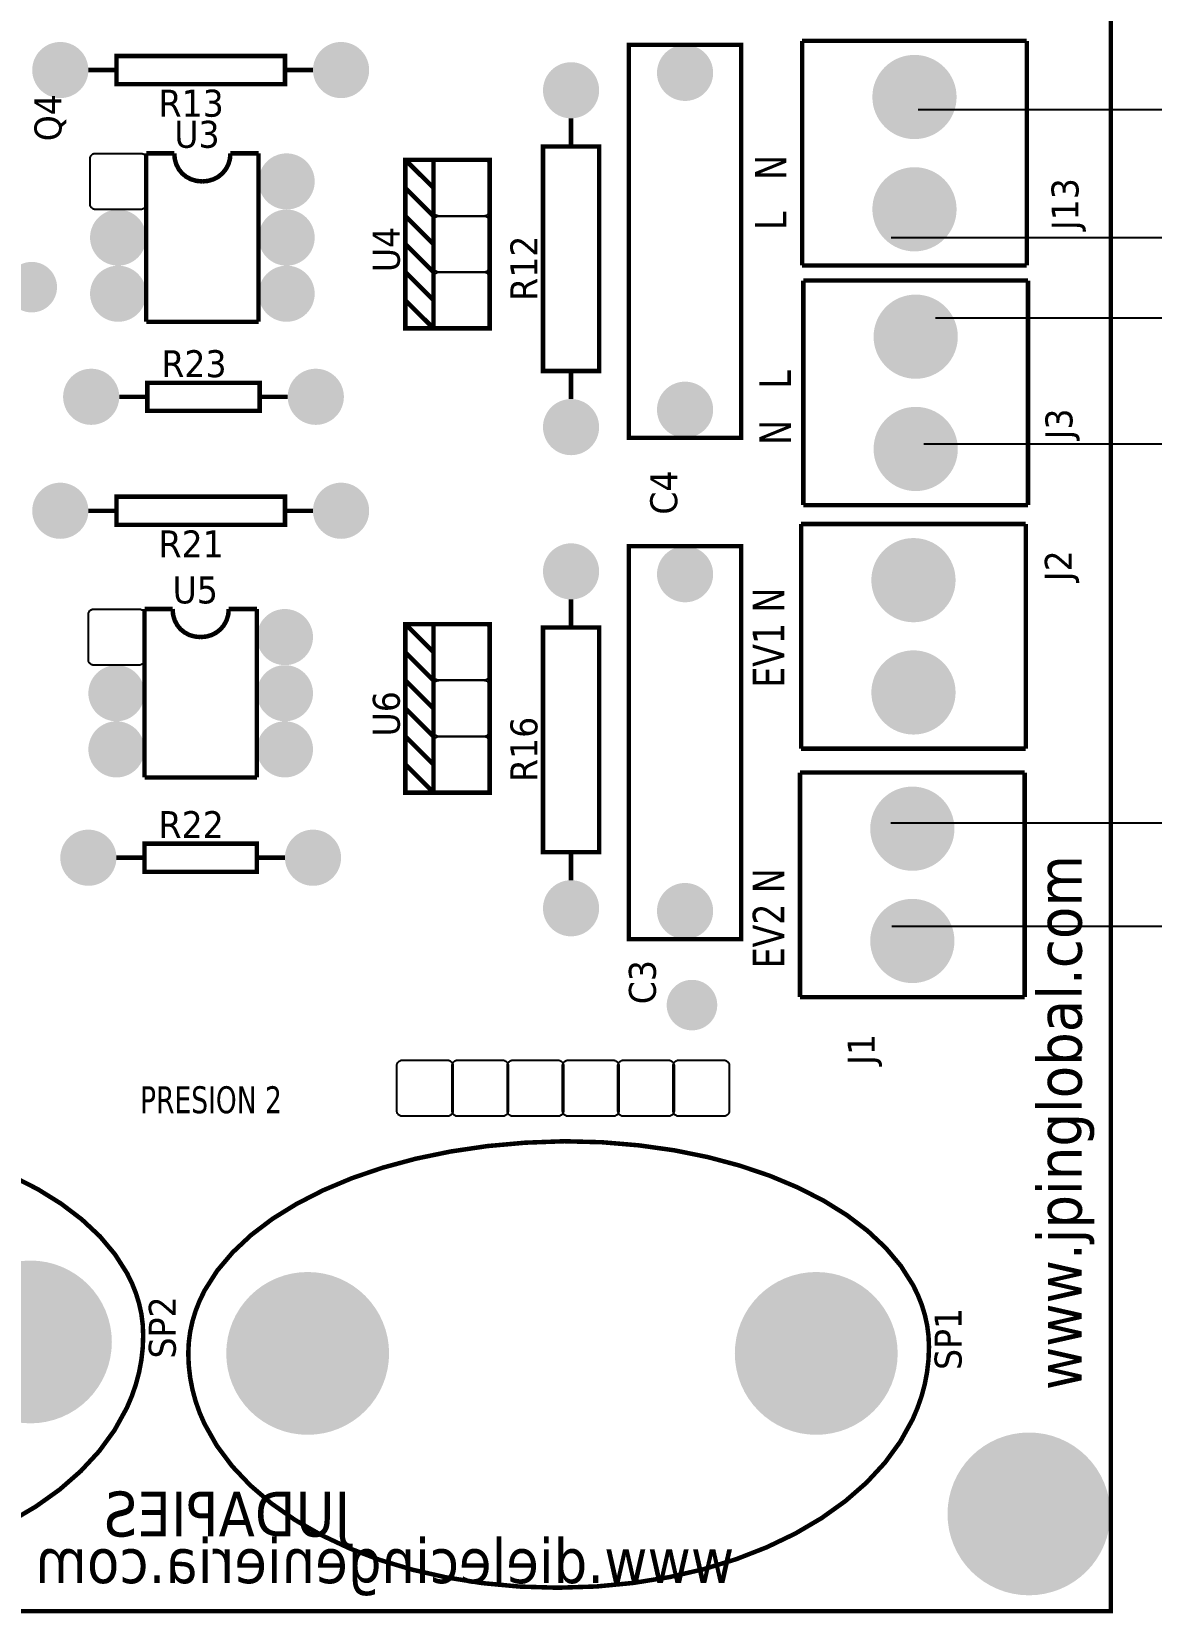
# Model space of a CAD drawing. Header units: millimetres. Extents: x 123.5 to 144.3, y 105.4 to 121.6.
# Drawn here: x 130.175 to 133.166, y 109.284 to 113.51 of the extents above; entities that cross this region are included whole.
import ezdxf

# ---------------------------------------------------------------- set-up
doc = ezdxf.new("R2010")
doc.units = ezdxf.units.MM
doc.layers.add('DESC', color=250, linetype='Continuous')
doc.layers.add('WIRES', color=7, linetype='Continuous')
doc.styles.get("Standard").update_dxf_attribs({"font": 'tahoma.ttf'})

# ---------------------------------------------------------------- blocks, each defined once
blk = doc.blocks.new('EPAD')
at = {"const_width": 0.5}
blk.add_lwpolyline([(-0.25, 0, 1), (0.25, 0, 1)], format="xyb", close=True, dxfattribs=at)
blk = doc.blocks.new('AutoclaveCard')
at = {"const_width": 0.008}
for points in [[(116.5196, 110.3061), (121.5471, 110.3061), (121.5471, 114.7628), (116.5196, 114.7628), (116.5196, 110.3061)], [(116.5196, 110.3061), (121.5471, 110.3061), (121.5471, 114.7628), (116.5196, 114.7628), (116.5196, 110.3061)], [(116.5196, 110.3061), (121.5471, 110.3061), (121.5471, 114.7628), (116.5196, 114.7628), (116.5196, 110.3061)], [(120.6891, 112.396), (120.8891, 112.396), (120.8891, 113.096), (120.6891, 113.096), (120.6891, 112.396)], [(120.6891, 112.396), (120.8891, 112.396), (120.8891, 113.096), (120.6891, 113.096), (120.6891, 112.396)], [(120.6891, 112.396), (120.8891, 112.396), (120.8891, 113.096), (120.6891, 113.096), (120.6891, 112.396)], [(120.9976, 113.103), (121.3976, 113.103)], [(120.9976, 112.703), (120.9976, 113.103)], [(120.9976, 113.103), (121.3976, 113.103)], [(120.9976, 112.703), (120.9976, 113.103)], [(120.9976, 113.103), (121.3976, 113.103)], [(120.9976, 112.703), (120.9976, 113.103)], [(121.3976, 112.703), (121.3976, 113.103)], [(121.3976, 112.703), (121.3976, 113.103)], [(121.3976, 112.703), (121.3976, 113.103)], [(119.7766, 113.026), (120.0766, 113.026), (120.0766, 113.076), (119.7766, 113.076), (119.7766, 113.026)], [(119.7766, 113.026), (120.0766, 113.026), (120.0766, 113.076), (119.7766, 113.076), (119.7766, 113.026)], [(119.7766, 113.026), (120.0766, 113.026), (120.0766, 113.076), (119.7766, 113.076), (119.7766, 113.026)], [(119.7766, 113.051), (119.7266, 113.051)], [(119.7766, 113.051), (119.7266, 113.051)], [(119.7766, 113.051), (119.7266, 113.051)], [(120.1266, 113.051), (120.0766, 113.051)], [(120.1266, 113.051), (120.0766, 113.051)], [(120.1266, 113.051), (120.0766, 113.051)], [(120.5861, 112.915), (120.5861, 112.965)], [(120.5861, 112.915), (120.5861, 112.965)], [(120.5861, 112.915), (120.5861, 112.965)], [(119.8296, 112.9026), (119.8796, 112.9026)], [(119.8296, 112.9026), (119.8296, 112.6026)], [(119.8296, 112.9026), (119.8796, 112.9026)], [(119.8296, 112.9026), (119.8296, 112.6026)], [(119.8296, 112.9026), (119.8796, 112.9026)], [(119.8296, 112.9026), (119.8296, 112.6026)], [(119.9296, 112.8526), (119.9191, 112.8536), (119.9095, 112.8564), (119.901, 112.8608), (119.8937, 112.8668), (119.8877, 112.8741), (119.8833, 112.8826), (119.8805, 112.8922), (119.8796, 112.9026)], [(119.9296, 112.8526), (119.9191, 112.8536), (119.9095, 112.8564), (119.901, 112.8608), (119.8937, 112.8668), (119.8877, 112.8741), (119.8833, 112.8826), (119.8805, 112.8922), (119.8796, 112.9026)], [(119.9296, 112.8526), (119.9191, 112.8536), (119.9095, 112.8564), (119.901, 112.8608), (119.8937, 112.8668), (119.8877, 112.8741), (119.8833, 112.8826), (119.8805, 112.8922), (119.8796, 112.9026)], [(119.9296, 112.8526), (119.9398, 112.8536), (119.9492, 112.8564), (119.9577, 112.8608), (119.9651, 112.8668), (119.9711, 112.8741), (119.9757, 112.8826), (119.9786, 112.8922), (119.9796, 112.9026)], [(119.9296, 112.8526), (119.9398, 112.8536), (119.9492, 112.8564), (119.9577, 112.8608), (119.9651, 112.8668), (119.9711, 112.8741), (119.9757, 112.8826), (119.9786, 112.8922), (119.9796, 112.9026)], [(119.9296, 112.8526), (119.9398, 112.8536), (119.9492, 112.8564), (119.9577, 112.8608), (119.9651, 112.8668), (119.9711, 112.8741), (119.9757, 112.8826), (119.9786, 112.8922), (119.9796, 112.9026)], [(119.9796, 112.9026), (120.0296, 112.9026)], [(119.9796, 112.9026), (120.0296, 112.9026)], [(119.9796, 112.9026), (120.0296, 112.9026)], [(120.0296, 112.9026), (120.0296, 112.6026)], [(120.0296, 112.9026), (120.0296, 112.6026)], [(120.0296, 112.9026), (120.0296, 112.6026)], [(120.3411, 112.591), (120.4411, 112.591), (120.4411, 112.891), (120.3411, 112.891), (120.3411, 112.591), (120.2911, 112.591), (120.2911, 112.891), (120.3411, 112.891)], [(120.3411, 112.841), (120.2911, 112.891)], [(120.3411, 112.591), (120.4411, 112.591), (120.4411, 112.891), (120.3411, 112.891), (120.3411, 112.591), (120.2911, 112.591), (120.2911, 112.891), (120.3411, 112.891)], [(120.3411, 112.841), (120.2911, 112.891)], [(120.3411, 112.591), (120.4411, 112.591), (120.4411, 112.891), (120.3411, 112.891), (120.3411, 112.591), (120.2911, 112.591), (120.2911, 112.891), (120.3411, 112.891)], [(120.3411, 112.841), (120.2911, 112.891)], [(120.5361, 112.515), (120.6361, 112.515), (120.6361, 112.915), (120.5361, 112.915), (120.5361, 112.515)], [(120.5361, 112.515), (120.6361, 112.515), (120.6361, 112.915), (120.5361, 112.915), (120.5361, 112.515)], [(120.5361, 112.515), (120.6361, 112.515), (120.6361, 112.915), (120.5361, 112.915), (120.5361, 112.515)], [(120.3411, 112.791), (120.2911, 112.841)], [(120.3411, 112.791), (120.2911, 112.841)], [(120.3411, 112.791), (120.2911, 112.841)], [(120.3411, 112.741), (120.2911, 112.791)], [(120.3411, 112.741), (120.2911, 112.791)], [(120.3411, 112.741), (120.2911, 112.791)], [(120.3411, 112.691), (120.2911, 112.741)], [(120.3411, 112.691), (120.2911, 112.741)], [(120.3411, 112.691), (120.2911, 112.741)], [(120.9976, 112.703), (121.3976, 112.703)], [(120.9976, 112.703), (121.3976, 112.703)], [(120.9976, 112.703), (121.3976, 112.703)], [(120.3411, 112.641), (120.2911, 112.691)], [(120.3411, 112.641), (120.2911, 112.691)], [(120.3411, 112.641), (120.2911, 112.691)], [(121.3998, 112.6761), (120.9998, 112.6761)], [(120.9998, 112.6761), (120.9998, 112.2761)], [(121.3998, 112.6761), (120.9998, 112.6761)], [(120.9998, 112.6761), (120.9998, 112.2761)], [(121.3998, 112.6761), (120.9998, 112.6761)], [(120.9998, 112.6761), (120.9998, 112.2761)], [(121.3998, 112.6761), (121.3998, 112.2761)], [(121.3998, 112.6761), (121.3998, 112.2761)], [(121.3998, 112.6761), (121.3998, 112.2761)], [(120.3411, 112.591), (120.2911, 112.641)], [(120.3411, 112.591), (120.2911, 112.641)], [(120.3411, 112.591), (120.2911, 112.641)], [(119.8296, 112.6026), (120.0296, 112.6026)], [(119.8296, 112.6026), (120.0296, 112.6026)], [(119.8296, 112.6026), (120.0296, 112.6026)], [(120.5861, 112.465), (120.5861, 112.515)], [(120.5861, 112.465), (120.5861, 112.515)], [(120.5861, 112.465), (120.5861, 112.515)], [(119.7816, 112.469), (119.8316, 112.469)], [(119.7816, 112.469), (119.8316, 112.469)], [(119.7816, 112.469), (119.8316, 112.469)], [(119.8316, 112.444), (120.0316, 112.444), (120.0316, 112.494), (119.8316, 112.494), (119.8316, 112.444)], [(119.8316, 112.444), (120.0316, 112.444), (120.0316, 112.494), (119.8316, 112.494), (119.8316, 112.444)], [(119.8316, 112.444), (120.0316, 112.444), (120.0316, 112.494), (119.8316, 112.494), (119.8316, 112.444)], [(120.0316, 112.469), (120.0816, 112.469)], [(120.0316, 112.469), (120.0816, 112.469)], [(120.0316, 112.469), (120.0816, 112.469)], [(119.7766, 112.241), (120.0766, 112.241), (120.0766, 112.291), (119.7766, 112.291), (119.7766, 112.241)], [(119.7766, 112.241), (120.0766, 112.241), (120.0766, 112.291), (119.7766, 112.291), (119.7766, 112.241)], [(119.7766, 112.241), (120.0766, 112.241), (120.0766, 112.291), (119.7766, 112.291), (119.7766, 112.241)], [(121.3998, 112.2761), (120.9998, 112.2761)], [(121.3998, 112.2761), (120.9998, 112.2761)], [(121.3998, 112.2761), (120.9998, 112.2761)], [(119.7766, 112.266), (119.7266, 112.266)], [(119.7766, 112.266), (119.7266, 112.266)], [(119.7766, 112.266), (119.7266, 112.266)], [(120.1266, 112.266), (120.0766, 112.266)], [(120.1266, 112.266), (120.0766, 112.266)], [(120.1266, 112.266), (120.0766, 112.266)], [(120.9958, 112.2424), (121.3958, 112.2424)], [(120.9958, 111.8424), (120.9958, 112.2424)], [(120.9958, 112.2424), (121.3958, 112.2424)], [(120.9958, 111.8424), (120.9958, 112.2424)], [(120.9958, 112.2424), (121.3958, 112.2424)], [(120.9958, 111.8424), (120.9958, 112.2424)], [(121.3958, 111.8424), (121.3958, 112.2424)], [(121.3958, 111.8424), (121.3958, 112.2424)], [(121.3958, 111.8424), (121.3958, 112.2424)], [(120.6891, 111.503), (120.8891, 111.503), (120.8891, 112.203), (120.6891, 112.203), (120.6891, 111.503)], [(120.6891, 111.503), (120.8891, 111.503), (120.8891, 112.203), (120.6891, 112.203), (120.6891, 111.503)], [(120.6891, 111.503), (120.8891, 111.503), (120.8891, 112.203), (120.6891, 112.203), (120.6891, 111.503)], [(120.5861, 112.058), (120.5861, 112.108)], [(120.5861, 112.058), (120.5861, 112.108)], [(120.5861, 112.058), (120.5861, 112.108)], [(119.8266, 112.091), (119.8766, 112.091)], [(119.8266, 112.091), (119.8266, 111.791)], [(119.8266, 112.091), (119.8766, 112.091)], [(119.8266, 112.091), (119.8266, 111.791)], [(119.8266, 112.091), (119.8766, 112.091)], [(119.8266, 112.091), (119.8266, 111.791)], [(119.9266, 112.041), (119.9161, 112.042), (119.9065, 112.0447), (119.898, 112.0492), (119.8907, 112.0551), (119.8847, 112.0624), (119.8803, 112.071), (119.8775, 112.0805), (119.8766, 112.091)], [(119.9266, 112.041), (119.9161, 112.042), (119.9065, 112.0447), (119.898, 112.0492), (119.8907, 112.0551), (119.8847, 112.0624), (119.8803, 112.071), (119.8775, 112.0805), (119.8766, 112.091)], [(119.9266, 112.041), (119.9161, 112.042), (119.9065, 112.0447), (119.898, 112.0492), (119.8907, 112.0551), (119.8847, 112.0624), (119.8803, 112.071), (119.8775, 112.0805), (119.8766, 112.091)], [(119.9266, 112.041), (119.9368, 112.042), (119.9462, 112.0447), (119.9547, 112.0492), (119.9621, 112.0551), (119.9681, 112.0624), (119.9727, 112.071), (119.9756, 112.0805), (119.9766, 112.091)], [(119.9266, 112.041), (119.9368, 112.042), (119.9462, 112.0447), (119.9547, 112.0492), (119.9621, 112.0551), (119.9681, 112.0624), (119.9727, 112.071), (119.9756, 112.0805), (119.9766, 112.091)], [(119.9266, 112.041), (119.9368, 112.042), (119.9462, 112.0447), (119.9547, 112.0492), (119.9621, 112.0551), (119.9681, 112.0624), (119.9727, 112.071), (119.9756, 112.0805), (119.9766, 112.091)], [(119.9766, 112.091), (120.0266, 112.091)], [(119.9766, 112.091), (120.0266, 112.091)], [(119.9766, 112.091), (120.0266, 112.091)], [(120.0266, 112.091), (120.0266, 111.791)], [(120.0266, 112.091), (120.0266, 111.791)], [(120.0266, 112.091), (120.0266, 111.791)], [(120.3411, 111.764), (120.4411, 111.764), (120.4411, 112.064), (120.3411, 112.064), (120.3411, 111.764), (120.2911, 111.764), (120.2911, 112.064), (120.3411, 112.064)], [(120.3411, 112.014), (120.2911, 112.064)], [(120.3411, 111.764), (120.4411, 111.764), (120.4411, 112.064), (120.3411, 112.064), (120.3411, 111.764), (120.2911, 111.764), (120.2911, 112.064), (120.3411, 112.064)], [(120.3411, 112.014), (120.2911, 112.064)], [(120.3411, 111.764), (120.4411, 111.764), (120.4411, 112.064), (120.3411, 112.064), (120.3411, 111.764), (120.2911, 111.764), (120.2911, 112.064), (120.3411, 112.064)], [(120.3411, 112.014), (120.2911, 112.064)], [(120.5361, 111.658), (120.6361, 111.658), (120.6361, 112.058), (120.5361, 112.058), (120.5361, 111.658)], [(120.5361, 111.658), (120.6361, 111.658), (120.6361, 112.058), (120.5361, 112.058), (120.5361, 111.658)], [(120.5361, 111.658), (120.6361, 111.658), (120.6361, 112.058), (120.5361, 112.058), (120.5361, 111.658)], [(120.3411, 111.964), (120.2911, 112.014)], [(120.3411, 111.964), (120.2911, 112.014)], [(120.3411, 111.964), (120.2911, 112.014)], [(120.3411, 111.914), (120.2911, 111.964)], [(120.3411, 111.914), (120.2911, 111.964)], [(120.3411, 111.914), (120.2911, 111.964)], [(120.3411, 111.864), (120.2911, 111.914)], [(120.3411, 111.864), (120.2911, 111.914)], [(120.3411, 111.864), (120.2911, 111.914)], [(120.3411, 111.814), (120.2911, 111.864)], [(120.3411, 111.814), (120.2911, 111.864)], [(120.3411, 111.814), (120.2911, 111.864)], [(120.9958, 111.8424), (121.3958, 111.8424)], [(120.9958, 111.8424), (121.3958, 111.8424)], [(120.9958, 111.8424), (121.3958, 111.8424)], [(119.8266, 111.791), (120.0266, 111.791)], [(119.8266, 111.791), (120.0266, 111.791)], [(119.8266, 111.791), (120.0266, 111.791)], [(120.3411, 111.764), (120.2911, 111.814)], [(120.3411, 111.764), (120.2911, 111.814)], [(120.3411, 111.764), (120.2911, 111.814)], [(120.9938, 111.7997), (121.3938, 111.7997)], [(120.9938, 111.3997), (120.9938, 111.7997)], [(120.9938, 111.7997), (121.3938, 111.7997)], [(120.9938, 111.3997), (120.9938, 111.7997)], [(120.9938, 111.7997), (121.3938, 111.7997)], [(120.9938, 111.3997), (120.9938, 111.7997)], [(121.3938, 111.3997), (121.3938, 111.7997)], [(121.3938, 111.3997), (121.3938, 111.7997)], [(121.3938, 111.3997), (121.3938, 111.7997)], [(119.8266, 111.623), (120.0266, 111.623), (120.0266, 111.673), (119.8266, 111.673), (119.8266, 111.623)], [(119.8266, 111.623), (120.0266, 111.623), (120.0266, 111.673), (119.8266, 111.673), (119.8266, 111.623)], [(119.8266, 111.623), (120.0266, 111.623), (120.0266, 111.673), (119.8266, 111.673), (119.8266, 111.623)], [(120.5861, 111.608), (120.5861, 111.658)], [(120.5861, 111.608), (120.5861, 111.658)], [(120.5861, 111.608), (120.5861, 111.658)], [(119.7766, 111.648), (119.8266, 111.648)], [(119.7766, 111.648), (119.8266, 111.648)], [(119.7766, 111.648), (119.8266, 111.648)], [(120.0266, 111.648), (120.0766, 111.648)], [(120.0266, 111.648), (120.0766, 111.648)], [(120.0266, 111.648), (120.0766, 111.648)], [(120.9938, 111.3997), (121.3938, 111.3997)], [(120.9938, 111.3997), (121.3938, 111.3997)], [(120.9938, 111.3997), (121.3938, 111.3997)], [(119.5863, 110.4648), (119.633, 110.4923), (119.6754, 110.5225), (119.7131, 110.5555), (119.7458, 110.5908), (119.7732, 110.6284), (119.7951, 110.6681), (119.8038, 110.6886), (119.8111, 110.7096), (119.8168, 110.731), (119.8209, 110.7527), (119.8234, 110.7749), (119.8242, 110.7973), (119.8234, 110.8165), (119.821, 110.8354), (119.8169, 110.854), (119.8113, 110.8722), (119.8042, 110.8901), (119.7956, 110.9076), (119.7741, 110.9414), (119.7472, 110.9735), (119.715, 111.0037), (119.678, 111.0318), (119.6365, 111.0576), (119.5906, 111.0811)], [(119.5863, 110.4648), (119.633, 110.4923), (119.6754, 110.5225), (119.7131, 110.5555), (119.7458, 110.5908), (119.7732, 110.6284), (119.7951, 110.6681), (119.8038, 110.6886), (119.8111, 110.7096), (119.8168, 110.731), (119.8209, 110.7527), (119.8234, 110.7749), (119.8242, 110.7973), (119.8234, 110.8165), (119.821, 110.8354), (119.8169, 110.854), (119.8113, 110.8722), (119.8042, 110.8901), (119.7956, 110.9076), (119.7741, 110.9414), (119.7472, 110.9735), (119.715, 111.0037), (119.678, 111.0318), (119.6365, 111.0576), (119.5906, 111.0811)], [(119.5863, 110.4648), (119.633, 110.4923), (119.6754, 110.5225), (119.7131, 110.5555), (119.7458, 110.5908), (119.7732, 110.6284), (119.7951, 110.6681), (119.8038, 110.6886), (119.8111, 110.7096), (119.8168, 110.731), (119.8209, 110.7527), (119.8234, 110.7749), (119.8242, 110.7973), (119.8234, 110.8165), (119.821, 110.8354), (119.8169, 110.854), (119.8113, 110.8722), (119.8042, 110.8901), (119.7956, 110.9076), (119.7741, 110.9414), (119.7472, 110.9735), (119.715, 111.0037), (119.678, 111.0318), (119.6365, 111.0576), (119.5906, 111.0811)], [(120.5738, 111.143), (120.504, 111.1404), (120.4365, 111.1343), (120.3716, 111.1247), (120.3097, 111.1119), (120.251, 111.096), (120.1959, 111.0772), (120.1446, 111.0556), (120.0974, 111.0314), (120.0546, 111.0049), (120.0166, 110.9761), (119.9836, 110.9451), (119.9559, 110.9123), (119.9339, 110.8777), (119.9251, 110.8598), (119.9178, 110.8415), (119.9121, 110.8229), (119.9079, 110.8039), (119.9054, 110.7846), (119.9045, 110.7651), (119.9054, 110.7432), (119.9079, 110.7217), (119.912, 110.7005), (119.9176, 110.6797), (119.9248, 110.6593), (119.9335, 110.6394), (119.9553, 110.6008), (119.9826, 110.5642), (120.0151, 110.5299), (120.0525, 110.4978), (120.0946, 110.4684), (120.141, 110.4417), (120.1915, 110.4179), (120.2457, 110.3972), (120.3033, 110.3799), (120.364, 110.3661), (120.4276, 110.356), (120.4937, 110.3498), (120.562, 110.3477), (120.6308, 110.3499), (120.6973, 110.3563), (120.7612, 110.3666), (120.8223, 110.3808), (120.8803, 110.3986), (120.9348, 110.4199), (120.9856, 110.4443), (121.0323, 110.4718), (121.0746, 110.5021), (121.1123, 110.535), (121.145, 110.5704), (121.1724, 110.608), (121.1943, 110.6476), (121.203, 110.6682), (121.2103, 110.6891), (121.216, 110.7105), (121.2201, 110.7323), (121.2226, 110.7544), (121.2234, 110.7769), (121.2226, 110.796), (121.2202, 110.8149), (121.2161, 110.8335), (121.2105, 110.8517), (121.2034, 110.8696), (121.1948, 110.8871), (121.1733, 110.921), (121.1464, 110.953), (121.1143, 110.9832), (121.0773, 111.0113), (121.0357, 111.0372), (120.9898, 111.0606), (120.94, 111.0815), (120.8864, 111.0996), (120.8295, 111.1148), (120.7695, 111.1269), (120.7067, 111.1357), (120.6414, 111.1412), (120.5738, 111.143)], [(120.5738, 111.143), (120.504, 111.1404), (120.4365, 111.1343), (120.3716, 111.1247), (120.3097, 111.1119), (120.251, 111.096), (120.1959, 111.0772), (120.1446, 111.0556), (120.0974, 111.0314), (120.0546, 111.0049), (120.0166, 110.9761), (119.9836, 110.9451), (119.9559, 110.9123), (119.9339, 110.8777), (119.9251, 110.8598), (119.9178, 110.8415), (119.9121, 110.8229), (119.9079, 110.8039), (119.9054, 110.7846), (119.9045, 110.7651), (119.9054, 110.7432), (119.9079, 110.7217), (119.912, 110.7005), (119.9176, 110.6797), (119.9248, 110.6593), (119.9335, 110.6394), (119.9553, 110.6008), (119.9826, 110.5642), (120.0151, 110.5299), (120.0525, 110.4978), (120.0946, 110.4684), (120.141, 110.4417), (120.1915, 110.4179), (120.2457, 110.3972), (120.3033, 110.3799), (120.364, 110.3661), (120.4276, 110.356), (120.4937, 110.3498), (120.562, 110.3477), (120.6308, 110.3499), (120.6973, 110.3563), (120.7612, 110.3666), (120.8223, 110.3808), (120.8803, 110.3986), (120.9348, 110.4199), (120.9856, 110.4443), (121.0323, 110.4718), (121.0746, 110.5021), (121.1123, 110.535), (121.145, 110.5704), (121.1724, 110.608), (121.1943, 110.6476), (121.203, 110.6682), (121.2103, 110.6891), (121.216, 110.7105), (121.2201, 110.7323), (121.2226, 110.7544), (121.2234, 110.7769), (121.2226, 110.796), (121.2202, 110.8149), (121.2161, 110.8335), (121.2105, 110.8517), (121.2034, 110.8696), (121.1948, 110.8871), (121.1733, 110.921), (121.1464, 110.953), (121.1143, 110.9832), (121.0773, 111.0113), (121.0357, 111.0372), (120.9898, 111.0606), (120.94, 111.0815), (120.8864, 111.0996), (120.8295, 111.1148), (120.7695, 111.1269), (120.7067, 111.1357), (120.6414, 111.1412), (120.5738, 111.143)], [(120.5738, 111.143), (120.504, 111.1404), (120.4365, 111.1343), (120.3716, 111.1247), (120.3097, 111.1119), (120.251, 111.096), (120.1959, 111.0772), (120.1446, 111.0556), (120.0974, 111.0314), (120.0546, 111.0049), (120.0166, 110.9761), (119.9836, 110.9451), (119.9559, 110.9123), (119.9339, 110.8777), (119.9251, 110.8598), (119.9178, 110.8415), (119.9121, 110.8229), (119.9079, 110.8039), (119.9054, 110.7846), (119.9045, 110.7651), (119.9054, 110.7432), (119.9079, 110.7217), (119.912, 110.7005), (119.9176, 110.6797), (119.9248, 110.6593), (119.9335, 110.6394), (119.9553, 110.6008), (119.9826, 110.5642), (120.0151, 110.5299), (120.0525, 110.4978), (120.0946, 110.4684), (120.141, 110.4417), (120.1915, 110.4179), (120.2457, 110.3972), (120.3033, 110.3799), (120.364, 110.3661), (120.4276, 110.356), (120.4937, 110.3498), (120.562, 110.3477), (120.6308, 110.3499), (120.6973, 110.3563), (120.7612, 110.3666), (120.8223, 110.3808), (120.8803, 110.3986), (120.9348, 110.4199), (120.9856, 110.4443), (121.0323, 110.4718), (121.0746, 110.5021), (121.1123, 110.535), (121.145, 110.5704), (121.1724, 110.608), (121.1943, 110.6476), (121.203, 110.6682), (121.2103, 110.6891), (121.216, 110.7105), (121.2201, 110.7323), (121.2226, 110.7544), (121.2234, 110.7769), (121.2226, 110.796), (121.2202, 110.8149), (121.2161, 110.8335), (121.2105, 110.8517), (121.2034, 110.8696), (121.1948, 110.8871), (121.1733, 110.921), (121.1464, 110.953), (121.1143, 110.9832), (121.0773, 111.0113), (121.0357, 111.0372), (120.9898, 111.0606), (120.94, 111.0815), (120.8864, 111.0996), (120.8295, 111.1148), (120.7695, 111.1269), (120.7067, 111.1357), (120.6414, 111.1412), (120.5738, 111.143)]]:
    blk.add_lwpolyline(points, dxfattribs=at)
for points in [[(119.8296, 112.8926), (119.8296, 112.8126), (119.8295, 112.8116), (119.8294, 112.8106), (119.8291, 112.8096), (119.8288, 112.8087), (119.8284, 112.8078), (119.8279, 112.807), (119.8273, 112.8062), (119.8267, 112.8055), (119.826, 112.8049), (119.8252, 112.8043), (119.8244, 112.8038), (119.8235, 112.8034), (119.8226, 112.8031), (119.8216, 112.8028), (119.8206, 112.8027), (119.8196, 112.8026), (119.7396, 112.8026), (119.7385, 112.8027), (119.7375, 112.8028), (119.7366, 112.8031), (119.7356, 112.8034), (119.7348, 112.8038), (119.7339, 112.8043), (119.7332, 112.8049), (119.7325, 112.8055), (119.7318, 112.8062), (119.7313, 112.807), (119.7308, 112.8078), (119.7303, 112.8087), (119.73, 112.8096), (119.7298, 112.8106), (119.7296, 112.8116), (119.7296, 112.8126), (119.7296, 112.8926), (119.7296, 112.8937), (119.7298, 112.8947), (119.73, 112.8957), (119.7303, 112.8966), (119.7308, 112.8975), (119.7313, 112.8983), (119.7318, 112.8991), (119.7325, 112.8998), (119.7332, 112.9004), (119.7339, 112.901), (119.7348, 112.9015), (119.7356, 112.9019), (119.7366, 112.9022), (119.7375, 112.9024), (119.7385, 112.9026), (119.7396, 112.9026), (119.8196, 112.9026), (119.8206, 112.9026), (119.8216, 112.9024), (119.8226, 112.9022), (119.8235, 112.9019), (119.8244, 112.9015), (119.8252, 112.901), (119.826, 112.9004), (119.8267, 112.8998), (119.8273, 112.8991), (119.8279, 112.8983), (119.8284, 112.8975), (119.8288, 112.8966), (119.8291, 112.8957), (119.8294, 112.8947), (119.8295, 112.8937), (119.8296, 112.8926)], [(120.3411, 112.801), (120.3411, 112.881), (120.3411, 112.882), (120.3413, 112.883), (120.3415, 112.884), (120.3418, 112.8849), (120.3423, 112.8858), (120.3428, 112.8866), (120.3433, 112.8874), (120.344, 112.8881), (120.3447, 112.8887), (120.3454, 112.8893), (120.3463, 112.8898), (120.3471, 112.8902), (120.3481, 112.8906), (120.349, 112.8908), (120.35, 112.8909), (120.3511, 112.891), (120.4311, 112.891), (120.4321, 112.8909), (120.4331, 112.8908), (120.4341, 112.8906), (120.435, 112.8902), (120.4359, 112.8898), (120.4367, 112.8893), (120.4375, 112.8887), (120.4382, 112.8881), (120.4388, 112.8874), (120.4394, 112.8866), (120.4399, 112.8858), (120.4403, 112.8849), (120.4406, 112.884), (120.4409, 112.883), (120.441, 112.882), (120.4411, 112.881), (120.4411, 112.801), (120.441, 112.8), (120.4409, 112.799), (120.4406, 112.798), (120.4403, 112.7971), (120.4399, 112.7962), (120.4394, 112.7954), (120.4388, 112.7946), (120.4382, 112.7939), (120.4375, 112.7932), (120.4367, 112.7927), (120.4359, 112.7922), (120.435, 112.7918), (120.4341, 112.7914), (120.4331, 112.7912), (120.4321, 112.791), (120.4311, 112.791), (120.3511, 112.791), (120.35, 112.791), (120.349, 112.7912), (120.3481, 112.7914), (120.3471, 112.7918), (120.3463, 112.7922), (120.3454, 112.7927), (120.3447, 112.7932), (120.344, 112.7939), (120.3433, 112.7946), (120.3428, 112.7954), (120.3423, 112.7962), (120.3418, 112.7971), (120.3415, 112.798), (120.3413, 112.799), (120.3411, 112.8), (120.3411, 112.801)], [(120.3411, 112.701), (120.3411, 112.781), (120.3411, 112.782), (120.3413, 112.783), (120.3415, 112.784), (120.3418, 112.7849), (120.3423, 112.7858), (120.3428, 112.7866), (120.3433, 112.7874), (120.344, 112.7881), (120.3447, 112.7887), (120.3454, 112.7893), (120.3463, 112.7898), (120.3471, 112.7902), (120.3481, 112.7906), (120.349, 112.7908), (120.35, 112.7909), (120.3511, 112.791), (120.4311, 112.791), (120.4321, 112.7909), (120.4331, 112.7908), (120.4341, 112.7906), (120.435, 112.7902), (120.4359, 112.7898), (120.4367, 112.7893), (120.4375, 112.7887), (120.4382, 112.7881), (120.4388, 112.7874), (120.4394, 112.7866), (120.4399, 112.7858), (120.4403, 112.7849), (120.4406, 112.784), (120.4409, 112.783), (120.441, 112.782), (120.4411, 112.781), (120.4411, 112.701), (120.441, 112.7), (120.4409, 112.699), (120.4406, 112.698), (120.4403, 112.6971), (120.4399, 112.6962), (120.4394, 112.6954), (120.4388, 112.6946), (120.4382, 112.6939), (120.4375, 112.6932), (120.4367, 112.6927), (120.4359, 112.6922), (120.435, 112.6918), (120.4341, 112.6914), (120.4331, 112.6912), (120.4321, 112.691), (120.4311, 112.691), (120.3511, 112.691), (120.35, 112.691), (120.349, 112.6912), (120.3481, 112.6914), (120.3471, 112.6918), (120.3463, 112.6922), (120.3454, 112.6927), (120.3447, 112.6932), (120.344, 112.6939), (120.3433, 112.6946), (120.3428, 112.6954), (120.3423, 112.6962), (120.3418, 112.6971), (120.3415, 112.698), (120.3413, 112.699), (120.3411, 112.7), (120.3411, 112.701)], [(120.3411, 112.601), (120.3411, 112.681), (120.3411, 112.682), (120.3413, 112.683), (120.3415, 112.684), (120.3418, 112.6849), (120.3423, 112.6858), (120.3428, 112.6866), (120.3433, 112.6874), (120.344, 112.6881), (120.3447, 112.6887), (120.3454, 112.6893), (120.3463, 112.6898), (120.3471, 112.6902), (120.3481, 112.6906), (120.349, 112.6908), (120.35, 112.6909), (120.3511, 112.691), (120.4311, 112.691), (120.4321, 112.6909), (120.4331, 112.6908), (120.4341, 112.6906), (120.435, 112.6902), (120.4359, 112.6898), (120.4367, 112.6893), (120.4375, 112.6887), (120.4382, 112.6881), (120.4388, 112.6874), (120.4394, 112.6866), (120.4399, 112.6858), (120.4403, 112.6849), (120.4406, 112.684), (120.4409, 112.683), (120.441, 112.682), (120.4411, 112.681), (120.4411, 112.601), (120.441, 112.6), (120.4409, 112.599), (120.4406, 112.598), (120.4403, 112.5971), (120.4399, 112.5962), (120.4394, 112.5954), (120.4388, 112.5946), (120.4382, 112.5939), (120.4375, 112.5932), (120.4367, 112.5927), (120.4359, 112.5922), (120.435, 112.5918), (120.4341, 112.5914), (120.4331, 112.5912), (120.4321, 112.591), (120.4311, 112.591), (120.3511, 112.591), (120.35, 112.591), (120.349, 112.5912), (120.3481, 112.5914), (120.3471, 112.5918), (120.3463, 112.5922), (120.3454, 112.5927), (120.3447, 112.5932), (120.344, 112.5939), (120.3433, 112.5946), (120.3428, 112.5954), (120.3423, 112.5962), (120.3418, 112.5971), (120.3415, 112.598), (120.3413, 112.599), (120.3411, 112.6), (120.3411, 112.601)], [(119.8266, 112.081), (119.8266, 112.001), (119.8265, 112), (119.8264, 111.999), (119.8261, 111.998), (119.8258, 111.9971), (119.8254, 111.9962), (119.8249, 111.9954), (119.8243, 111.9946), (119.8237, 111.9939), (119.823, 111.9932), (119.8222, 111.9927), (119.8214, 111.9922), (119.8205, 111.9918), (119.8196, 111.9914), (119.8186, 111.9912), (119.8176, 111.991), (119.8166, 111.991), (119.7366, 111.991), (119.7355, 111.991), (119.7345, 111.9912), (119.7336, 111.9914), (119.7326, 111.9918), (119.7318, 111.9922), (119.7309, 111.9927), (119.7302, 111.9932), (119.7295, 111.9939), (119.7288, 111.9946), (119.7283, 111.9954), (119.7278, 111.9962), (119.7273, 111.9971), (119.727, 111.998), (119.7268, 111.999), (119.7266, 112), (119.7266, 112.001), (119.7266, 112.081), (119.7266, 112.082), (119.7268, 112.083), (119.727, 112.084), (119.7273, 112.0849), (119.7278, 112.0858), (119.7283, 112.0866), (119.7288, 112.0874), (119.7295, 112.0881), (119.7302, 112.0887), (119.7309, 112.0893), (119.7318, 112.0898), (119.7326, 112.0902), (119.7336, 112.0906), (119.7345, 112.0908), (119.7355, 112.0909), (119.7366, 112.091), (119.8166, 112.091), (119.8176, 112.0909), (119.8186, 112.0908), (119.8196, 112.0906), (119.8205, 112.0902), (119.8214, 112.0898), (119.8222, 112.0893), (119.823, 112.0887), (119.8237, 112.0881), (119.8243, 112.0874), (119.8249, 112.0866), (119.8254, 112.0858), (119.8258, 112.0849), (119.8261, 112.084), (119.8264, 112.083), (119.8265, 112.082), (119.8266, 112.081)], [(120.3411, 111.974), (120.3411, 112.054), (120.3411, 112.055), (120.3413, 112.056), (120.3415, 112.057), (120.3418, 112.0579), (120.3423, 112.0588), (120.3428, 112.0596), (120.3433, 112.0604), (120.344, 112.0611), (120.3447, 112.0617), (120.3454, 112.0623), (120.3463, 112.0628), (120.3471, 112.0632), (120.3481, 112.0636), (120.349, 112.0638), (120.35, 112.0639), (120.3511, 112.064), (120.4311, 112.064), (120.4321, 112.0639), (120.4331, 112.0638), (120.4341, 112.0636), (120.435, 112.0632), (120.4359, 112.0628), (120.4367, 112.0623), (120.4375, 112.0617), (120.4382, 112.0611), (120.4388, 112.0604), (120.4394, 112.0596), (120.4399, 112.0588), (120.4403, 112.0579), (120.4406, 112.057), (120.4409, 112.056), (120.441, 112.055), (120.4411, 112.054), (120.4411, 111.974), (120.441, 111.973), (120.4409, 111.972), (120.4406, 111.971), (120.4403, 111.9701), (120.4399, 111.9692), (120.4394, 111.9684), (120.4388, 111.9676), (120.4382, 111.9669), (120.4375, 111.9662), (120.4367, 111.9657), (120.4359, 111.9652), (120.435, 111.9648), (120.4341, 111.9644), (120.4331, 111.9642), (120.4321, 111.964), (120.4311, 111.964), (120.3511, 111.964), (120.35, 111.964), (120.349, 111.9642), (120.3481, 111.9644), (120.3471, 111.9648), (120.3463, 111.9652), (120.3454, 111.9657), (120.3447, 111.9662), (120.344, 111.9669), (120.3433, 111.9676), (120.3428, 111.9684), (120.3423, 111.9692), (120.3418, 111.9701), (120.3415, 111.971), (120.3413, 111.972), (120.3411, 111.973), (120.3411, 111.974)], [(120.3411, 111.874), (120.3411, 111.954), (120.3411, 111.955), (120.3413, 111.956), (120.3415, 111.957), (120.3418, 111.9579), (120.3423, 111.9588), (120.3428, 111.9596), (120.3433, 111.9604), (120.344, 111.9611), (120.3447, 111.9617), (120.3454, 111.9623), (120.3463, 111.9628), (120.3471, 111.9632), (120.3481, 111.9636), (120.349, 111.9638), (120.35, 111.9639), (120.3511, 111.964), (120.4311, 111.964), (120.4321, 111.9639), (120.4331, 111.9638), (120.4341, 111.9636), (120.435, 111.9632), (120.4359, 111.9628), (120.4367, 111.9623), (120.4375, 111.9617), (120.4382, 111.9611), (120.4388, 111.9604), (120.4394, 111.9596), (120.4399, 111.9588), (120.4403, 111.9579), (120.4406, 111.957), (120.4409, 111.956), (120.441, 111.955), (120.4411, 111.954), (120.4411, 111.874), (120.441, 111.873), (120.4409, 111.872), (120.4406, 111.871), (120.4403, 111.8701), (120.4399, 111.8692), (120.4394, 111.8684), (120.4388, 111.8676), (120.4382, 111.8669), (120.4375, 111.8662), (120.4367, 111.8657), (120.4359, 111.8652), (120.435, 111.8648), (120.4341, 111.8644), (120.4331, 111.8642), (120.4321, 111.864), (120.4311, 111.864), (120.3511, 111.864), (120.35, 111.864), (120.349, 111.8642), (120.3481, 111.8644), (120.3471, 111.8648), (120.3463, 111.8652), (120.3454, 111.8657), (120.3447, 111.8662), (120.344, 111.8669), (120.3433, 111.8676), (120.3428, 111.8684), (120.3423, 111.8692), (120.3418, 111.8701), (120.3415, 111.871), (120.3413, 111.872), (120.3411, 111.873), (120.3411, 111.874)], [(120.3411, 111.774), (120.3411, 111.854), (120.3411, 111.855), (120.3413, 111.856), (120.3415, 111.857), (120.3418, 111.8579), (120.3423, 111.8588), (120.3428, 111.8596), (120.3433, 111.8604), (120.344, 111.8611), (120.3447, 111.8617), (120.3454, 111.8623), (120.3463, 111.8628), (120.3471, 111.8632), (120.3481, 111.8636), (120.349, 111.8638), (120.35, 111.8639), (120.3511, 111.864), (120.4311, 111.864), (120.4321, 111.8639), (120.4331, 111.8638), (120.4341, 111.8636), (120.435, 111.8632), (120.4359, 111.8628), (120.4367, 111.8623), (120.4375, 111.8617), (120.4382, 111.8611), (120.4388, 111.8604), (120.4394, 111.8596), (120.4399, 111.8588), (120.4403, 111.8579), (120.4406, 111.857), (120.4409, 111.856), (120.441, 111.855), (120.4411, 111.854), (120.4411, 111.774), (120.441, 111.773), (120.4409, 111.772), (120.4406, 111.771), (120.4403, 111.7701), (120.4399, 111.7692), (120.4394, 111.7684), (120.4388, 111.7676), (120.4382, 111.7669), (120.4375, 111.7662), (120.4367, 111.7657), (120.4359, 111.7652), (120.435, 111.7648), (120.4341, 111.7644), (120.4331, 111.7642), (120.4321, 111.764), (120.4311, 111.764), (120.3511, 111.764), (120.35, 111.764), (120.349, 111.7642), (120.3481, 111.7644), (120.3471, 111.7648), (120.3463, 111.7652), (120.3454, 111.7657), (120.3447, 111.7662), (120.344, 111.7669), (120.3433, 111.7676), (120.3428, 111.7684), (120.3423, 111.7692), (120.3418, 111.7701), (120.3415, 111.771), (120.3413, 111.772), (120.3411, 111.773), (120.3411, 111.774)], [(120.3658, 111.1875), (120.2858, 111.1875), (120.2848, 111.1875), (120.2838, 111.1877), (120.2828, 111.1879), (120.2819, 111.1883), (120.281, 111.1887), (120.2802, 111.1892), (120.2794, 111.1897), (120.2787, 111.1904), (120.2781, 111.1911), (120.2775, 111.1919), (120.277, 111.1927), (120.2766, 111.1936), (120.2762, 111.1945), (120.276, 111.1955), (120.2759, 111.1965), (120.2758, 111.1975), (120.2758, 111.2775), (120.2759, 111.2785), (120.276, 111.2795), (120.2762, 111.2805), (120.2766, 111.2814), (120.277, 111.2823), (120.2775, 111.2831), (120.2781, 111.2839), (120.2787, 111.2846), (120.2794, 111.2852), (120.2802, 111.2858), (120.281, 111.2863), (120.2819, 111.2867), (120.2828, 111.2871), (120.2838, 111.2873), (120.2848, 111.2874), (120.2858, 111.2875), (120.3658, 111.2875), (120.3668, 111.2874), (120.3679, 111.2873), (120.3688, 111.2871), (120.3697, 111.2867), (120.3706, 111.2863), (120.3714, 111.2858), (120.3722, 111.2852), (120.3729, 111.2846), (120.3736, 111.2839), (120.3741, 111.2831), (120.3746, 111.2823), (120.375, 111.2814), (120.3754, 111.2805), (120.3756, 111.2795), (120.3758, 111.2785), (120.3758, 111.2775), (120.3758, 111.1975), (120.3758, 111.1965), (120.3756, 111.1955), (120.3754, 111.1945), (120.375, 111.1936), (120.3746, 111.1927), (120.3741, 111.1919), (120.3736, 111.1911), (120.3729, 111.1904), (120.3722, 111.1897), (120.3714, 111.1892), (120.3706, 111.1887), (120.3697, 111.1883), (120.3688, 111.1879), (120.3679, 111.1877), (120.3668, 111.1875), (120.3658, 111.1875)], [(120.4642, 111.1875), (120.3842, 111.1875), (120.3832, 111.1875), (120.3822, 111.1877), (120.3812, 111.1879), (120.3803, 111.1883), (120.3794, 111.1887), (120.3786, 111.1892), (120.3778, 111.1897), (120.3771, 111.1904), (120.3765, 111.1911), (120.3759, 111.1919), (120.3754, 111.1927), (120.375, 111.1936), (120.3747, 111.1945), (120.3744, 111.1955), (120.3743, 111.1965), (120.3742, 111.1975), (120.3742, 111.2775), (120.3743, 111.2785), (120.3744, 111.2795), (120.3747, 111.2805), (120.375, 111.2814), (120.3754, 111.2823), (120.3759, 111.2831), (120.3765, 111.2839), (120.3771, 111.2846), (120.3778, 111.2852), (120.3786, 111.2858), (120.3794, 111.2863), (120.3803, 111.2867), (120.3812, 111.2871), (120.3822, 111.2873), (120.3832, 111.2874), (120.3842, 111.2875), (120.4642, 111.2875), (120.4653, 111.2874), (120.4663, 111.2873), (120.4672, 111.2871), (120.4682, 111.2867), (120.469, 111.2863), (120.4699, 111.2858), (120.4706, 111.2852), (120.4713, 111.2846), (120.472, 111.2839), (120.4726, 111.2831), (120.473, 111.2823), (120.4735, 111.2814), (120.4738, 111.2805), (120.474, 111.2795), (120.4742, 111.2785), (120.4742, 111.2775), (120.4742, 111.1975), (120.4742, 111.1965), (120.474, 111.1955), (120.4738, 111.1945), (120.4735, 111.1936), (120.473, 111.1927), (120.4726, 111.1919), (120.472, 111.1911), (120.4713, 111.1904), (120.4706, 111.1897), (120.4699, 111.1892), (120.469, 111.1887), (120.4682, 111.1883), (120.4672, 111.1879), (120.4663, 111.1877), (120.4653, 111.1875), (120.4642, 111.1875)], [(120.5627, 111.1875), (120.4827, 111.1875), (120.4816, 111.1875), (120.4806, 111.1877), (120.4796, 111.1879), (120.4787, 111.1883), (120.4778, 111.1887), (120.477, 111.1892), (120.4763, 111.1897), (120.4755, 111.1904), (120.4749, 111.1911), (120.4743, 111.1919), (120.4738, 111.1927), (120.4734, 111.1936), (120.4731, 111.1945), (120.4729, 111.1955), (120.4727, 111.1965), (120.4727, 111.1975), (120.4727, 111.2775), (120.4727, 111.2785), (120.4729, 111.2795), (120.4731, 111.2805), (120.4734, 111.2814), (120.4738, 111.2823), (120.4743, 111.2831), (120.4749, 111.2839), (120.4755, 111.2846), (120.4763, 111.2852), (120.477, 111.2858), (120.4778, 111.2863), (120.4787, 111.2867), (120.4796, 111.2871), (120.4806, 111.2873), (120.4816, 111.2874), (120.4827, 111.2875), (120.5627, 111.2875), (120.5637, 111.2874), (120.5647, 111.2873), (120.5657, 111.2871), (120.5666, 111.2867), (120.5675, 111.2863), (120.5683, 111.2858), (120.5691, 111.2852), (120.5698, 111.2846), (120.5704, 111.2839), (120.571, 111.2831), (120.5715, 111.2823), (120.5719, 111.2814), (120.5722, 111.2805), (120.5725, 111.2795), (120.5726, 111.2785), (120.5727, 111.2775), (120.5727, 111.1975), (120.5726, 111.1965), (120.5725, 111.1955), (120.5722, 111.1945), (120.5719, 111.1936), (120.5715, 111.1927), (120.571, 111.1919), (120.5704, 111.1911), (120.5698, 111.1904), (120.5691, 111.1897), (120.5683, 111.1892), (120.5675, 111.1887), (120.5666, 111.1883), (120.5657, 111.1879), (120.5647, 111.1877), (120.5637, 111.1875), (120.5627, 111.1875)], [(120.6611, 111.1875), (120.5811, 111.1875), (120.58, 111.1875), (120.579, 111.1877), (120.5781, 111.1879), (120.5771, 111.1883), (120.5763, 111.1887), (120.5754, 111.1892), (120.5747, 111.1897), (120.574, 111.1904), (120.5733, 111.1911), (120.5728, 111.1919), (120.5723, 111.1927), (120.5719, 111.1936), (120.5715, 111.1945), (120.5713, 111.1955), (120.5711, 111.1965), (120.5711, 111.1975), (120.5711, 111.2775), (120.5711, 111.2785), (120.5713, 111.2795), (120.5715, 111.2805), (120.5719, 111.2814), (120.5723, 111.2823), (120.5728, 111.2831), (120.5733, 111.2839), (120.574, 111.2846), (120.5747, 111.2852), (120.5754, 111.2858), (120.5763, 111.2863), (120.5771, 111.2867), (120.5781, 111.2871), (120.579, 111.2873), (120.58, 111.2874), (120.5811, 111.2875), (120.6611, 111.2875), (120.6621, 111.2874), (120.6631, 111.2873), (120.6641, 111.2871), (120.665, 111.2867), (120.6659, 111.2863), (120.6667, 111.2858), (120.6675, 111.2852), (120.6682, 111.2846), (120.6688, 111.2839), (120.6694, 111.2831), (120.6699, 111.2823), (120.6703, 111.2814), (120.6706, 111.2805), (120.6709, 111.2795), (120.671, 111.2785), (120.6711, 111.2775), (120.6711, 111.1975), (120.671, 111.1965), (120.6709, 111.1955), (120.6706, 111.1945), (120.6703, 111.1936), (120.6699, 111.1927), (120.6694, 111.1919), (120.6688, 111.1911), (120.6682, 111.1904), (120.6675, 111.1897), (120.6667, 111.1892), (120.6659, 111.1887), (120.665, 111.1883), (120.6641, 111.1879), (120.6631, 111.1877), (120.6621, 111.1875), (120.6611, 111.1875)], [(120.7595, 111.1875), (120.6795, 111.1875), (120.6785, 111.1875), (120.6775, 111.1877), (120.6765, 111.1879), (120.6756, 111.1883), (120.6747, 111.1887), (120.6739, 111.1892), (120.6731, 111.1897), (120.6724, 111.1904), (120.6718, 111.1911), (120.6712, 111.1919), (120.6707, 111.1927), (120.6703, 111.1936), (120.67, 111.1945), (120.6697, 111.1955), (120.6696, 111.1965), (120.6695, 111.1975), (120.6695, 111.2775), (120.6696, 111.2785), (120.6697, 111.2795), (120.67, 111.2805), (120.6703, 111.2814), (120.6707, 111.2823), (120.6712, 111.2831), (120.6718, 111.2839), (120.6724, 111.2846), (120.6731, 111.2852), (120.6739, 111.2858), (120.6747, 111.2863), (120.6756, 111.2867), (120.6765, 111.2871), (120.6775, 111.2873), (120.6785, 111.2874), (120.6795, 111.2875), (120.7595, 111.2875), (120.7605, 111.2874), (120.7616, 111.2873), (120.7625, 111.2871), (120.7634, 111.2867), (120.7643, 111.2863), (120.7651, 111.2858), (120.7659, 111.2852), (120.7666, 111.2846), (120.7673, 111.2839), (120.7678, 111.2831), (120.7683, 111.2823), (120.7687, 111.2814), (120.7691, 111.2805), (120.7693, 111.2795), (120.7695, 111.2785), (120.7695, 111.2775), (120.7695, 111.1975), (120.7695, 111.1965), (120.7693, 111.1955), (120.7691, 111.1945), (120.7687, 111.1936), (120.7683, 111.1927), (120.7678, 111.1919), (120.7673, 111.1911), (120.7666, 111.1904), (120.7659, 111.1897), (120.7651, 111.1892), (120.7643, 111.1887), (120.7634, 111.1883), (120.7625, 111.1879), (120.7616, 111.1877), (120.7605, 111.1875), (120.7595, 111.1875)], [(120.8579, 111.1875), (120.7779, 111.1875), (120.7769, 111.1875), (120.7759, 111.1877), (120.7749, 111.1879), (120.774, 111.1883), (120.7731, 111.1887), (120.7723, 111.1892), (120.7715, 111.1897), (120.7708, 111.1904), (120.7702, 111.1911), (120.7696, 111.1919), (120.7691, 111.1927), (120.7687, 111.1936), (120.7684, 111.1945), (120.7681, 111.1955), (120.768, 111.1965), (120.7679, 111.1975), (120.7679, 111.2775), (120.768, 111.2785), (120.7681, 111.2795), (120.7684, 111.2805), (120.7687, 111.2814), (120.7691, 111.2823), (120.7696, 111.2831), (120.7702, 111.2839), (120.7708, 111.2846), (120.7715, 111.2852), (120.7723, 111.2858), (120.7731, 111.2863), (120.774, 111.2867), (120.7749, 111.2871), (120.7759, 111.2873), (120.7769, 111.2874), (120.7779, 111.2875), (120.8579, 111.2875), (120.859, 111.2874), (120.86, 111.2873), (120.8609, 111.2871), (120.8619, 111.2867), (120.8627, 111.2863), (120.8636, 111.2858), (120.8643, 111.2852), (120.865, 111.2846), (120.8657, 111.2839), (120.8663, 111.2831), (120.8667, 111.2823), (120.8672, 111.2814), (120.8675, 111.2805), (120.8677, 111.2795), (120.8679, 111.2785), (120.8679, 111.2775), (120.8679, 111.1975), (120.8679, 111.1965), (120.8677, 111.1955), (120.8675, 111.1945), (120.8672, 111.1936), (120.8667, 111.1927), (120.8663, 111.1919), (120.8657, 111.1911), (120.865, 111.1904), (120.8643, 111.1897), (120.8636, 111.1892), (120.8627, 111.1887), (120.8619, 111.1883), (120.8609, 111.1879), (120.86, 111.1877), (120.859, 111.1875), (120.8579, 111.1875)]]:
    blk.add_lwpolyline(points, close=True)
for p, xscale, yscale in [((119.6766, 113.051), 0.1, 0.1), ((120.1766, 113.051), 0.1, 0.1), ((120.7891, 113.046), 0.1, 0.1), ((120.5861, 113.015), 0.1, 0.1), ((121.1976, 113.003), 0.15, 0.15), ((120.0796, 112.8526), 0.1, 0.1), ((121.1976, 112.803), 0.15, 0.15), ((119.7796, 112.7526), 0.1, 0.1), ((120.0796, 112.7526), 0.1, 0.1), ((119.6258, 112.6643), 0.09, 0.09), ((119.7796, 112.6526), 0.1, 0.1), ((120.0796, 112.6526), 0.1, 0.1), ((121.1998, 112.5761), 0.15, 0.15), ((119.7316, 112.469), 0.1, 0.1), ((120.1316, 112.469), 0.1, 0.1), ((120.7891, 112.446), 0.1, 0.1), ((120.5861, 112.415), 0.1, 0.1), ((121.1998, 112.3761), 0.15, 0.15), ((119.6766, 112.266), 0.1, 0.1), ((120.1766, 112.266), 0.1, 0.1), ((121.1958, 112.1424), 0.15, 0.15), ((120.5861, 112.158), 0.1, 0.1), ((120.7891, 112.153), 0.1, 0.1), ((120.0766, 112.041), 0.1, 0.1), ((121.1958, 111.9424), 0.15, 0.15), ((119.7766, 111.941), 0.1, 0.1), ((120.0766, 111.941), 0.1, 0.1), ((119.7766, 111.841), 0.1, 0.1), ((120.0766, 111.841), 0.1, 0.1), ((121.1938, 111.6997), 0.15, 0.15), ((119.7266, 111.648), 0.1, 0.1), ((120.1266, 111.648), 0.1, 0.1), ((120.5861, 111.558), 0.1, 0.1), ((120.7891, 111.553), 0.1, 0.1), ((121.1938, 111.4997), 0.15, 0.15), ((120.8014, 111.3855), 0.09, 0.09), ((119.6234, 110.7855), 0.29, 0.29), ((120.1171, 110.7651), 0.29, 0.29), ((121.0227, 110.7651), 0.29, 0.29), ((121.4014, 110.4792), 0.29, 0.29)]:
    blk.add_blockref('EPAD', p, dxfattribs=dict(xscale=xscale, yscale=yscale))
for s, width, p in [('R13', 1.041667, (119.8516, 112.968)), ('R13', 1.041667, (119.8516, 112.968)), ('R13', 1.041667, (119.8516, 112.968)), ('U3', 1.041667, (119.8796, 112.9126)), ('U3', 1.041667, (119.8796, 112.9126)), ('U3', 1.041667, (119.8796, 112.9126)), ('R23', 1.041667, (119.8566, 112.504)), ('R23', 1.041667, (119.8566, 112.504)), ('R23', 1.041667, (119.8566, 112.504)), ('R21', 1.041667, (119.8516, 112.183)), ('R21', 1.041667, (119.8516, 112.183)), ('R21', 1.041667, (119.8516, 112.183)), ('U5', 1.041667, (119.8766, 112.101)), ('U5', 1.041667, (119.8766, 112.101)), ('U5', 1.041667, (119.8766, 112.101)), ('R22', 1.041667, (119.8516, 111.683)), ('R22', 1.041667, (119.8516, 111.683)), ('R22', 1.041667, (119.8516, 111.683)), ('PRESION 2', 0.833333, (119.8187, 111.1929)), ('PRESION 2', 0.833333, (119.8187, 111.1929)), ('PRESION 2', 0.833333, (119.8187, 111.1929))]:
    blk.add_text(s, height=0.048, dxfattribs=dict(width=width)).set_placement(p)
for s, height, width, p in [('Q4', 0.048, 1.041667, (119.6786, 112.9242)), ('Q4', 0.048, 1.041667, (119.6786, 112.9242)), ('Q4', 0.048, 1.041667, (119.6786, 112.9242)), ('L   N', 0.056, 0.892857, (120.9696, 112.7665)), ('L   N', 0.056, 0.892857, (120.9696, 112.7665)), ('L   N', 0.056, 0.892857, (120.9696, 112.7665)), ('J13', 0.048, 1.041667, (121.4896, 112.766)), ('J13', 0.048, 1.041667, (121.4896, 112.766)), ('J13', 0.048, 1.041667, (121.4896, 112.766)), ('U4', 0.048, 1.041667, (120.2811, 112.691)), ('U4', 0.048, 1.041667, (120.2811, 112.691)), ('U4', 0.048, 1.041667, (120.2811, 112.691)), ('R12', 0.048, 1.041667, (120.5261, 112.64)), ('R12', 0.048, 1.041667, (120.5261, 112.64)), ('R12', 0.048, 1.041667, (120.5261, 112.64)), ('N   L', 0.056, 0.892857, (120.9776, 112.3835)), ('N   L', 0.056, 0.892857, (120.9776, 112.3835)), ('N   L', 0.056, 0.892857, (120.9776, 112.3835)), ('J3', 0.048, 1.041667, (121.4788, 112.3932)), ('J3', 0.048, 1.041667, (121.4788, 112.3932)), ('J3', 0.048, 1.041667, (121.4788, 112.3932)), ('C4', 0.048, 1.041667, (120.7751, 112.259)), ('C4', 0.048, 1.041667, (120.7751, 112.259)), ('C4', 0.048, 1.041667, (120.7751, 112.259)), ('J2', 0.048, 1.041667, (121.4777, 112.1406)), ('J2', 0.048, 1.041667, (121.4777, 112.1406)), ('J2', 0.048, 1.041667, (121.4777, 112.1406)), ('EV1 N', 0.056, 0.892857, (120.9656, 111.9509)), ('EV1 N', 0.056, 0.892857, (120.9656, 111.9509)), ('EV1 N', 0.056, 0.892857, (120.9656, 111.9509)), ('U6', 0.048, 1.041667, (120.2811, 111.864)), ('U6', 0.048, 1.041667, (120.2811, 111.864)), ('U6', 0.048, 1.041667, (120.2811, 111.864)), ('R16', 0.048, 1.041667, (120.5261, 111.783)), ('R16', 0.048, 1.041667, (120.5261, 111.783)), ('R16', 0.048, 1.041667, (120.5261, 111.783)), ('EV2 N', 0.056, 0.892857, (120.9656, 111.4511)), ('EV2 N', 0.056, 0.892857, (120.9656, 111.4511)), ('EV2 N', 0.056, 0.892857, (120.9656, 111.4511)), ('C3', 0.048, 1.041667, (120.7371, 111.387)), ('C3', 0.048, 1.041667, (120.7371, 111.387)), ('C3', 0.048, 1.041667, (120.7371, 111.387)), ('J1', 0.048, 1.041667, (121.1266, 111.2791)), ('J1', 0.048, 1.041667, (121.1266, 111.2791)), ('J1', 0.048, 1.041667, (121.1266, 111.2791)), ('SP2', 0.048, 1.041667, (119.8822, 110.7561)), ('SP2', 0.048, 1.041667, (119.8822, 110.7561)), ('SP2', 0.048, 1.041667, (119.8822, 110.7561)), ('SP1', 0.048, 1.041667, (121.2814, 110.7356)), ('SP1', 0.048, 1.041667, (121.2814, 110.7356)), ('SP1', 0.048, 1.041667, (121.2814, 110.7356))]:
    blk.add_text(s, height=height, rotation=90, dxfattribs=dict(width=width)).set_placement(p)
blk.add_text('www.jpinglobal.com', height=0.08, rotation=90).set_placement((121.4953, 110.6997))
blk.add_text('www.jpinglobal.com', height=0.08, rotation=90).set_placement((121.4953, 110.6997))
blk.add_text('www.jpinglobal.com', height=0.08, rotation=90).set_placement((121.4953, 110.6997))
at = {"text_generation_flag": 2}
for s, p in [('JUDAPIES', (120.1926, 110.439)), ('JUDAPIES', (120.1926, 110.439)), ('JUDAPIES', (120.1926, 110.439)), ('www.dielecingenieria.com', (120.8766, 110.356)), ('www.dielecingenieria.com', (120.8766, 110.356)), ('www.dielecingenieria.com', (120.8766, 110.356))]:
    blk.add_text(s, height=0.08, dxfattribs=at).set_placement(p)

msp = doc.modelspace()

# ---------------------------------------------------------------- linework, layer by layer
at = {"layer": 'WIRES'}
for p, q in [((132.5435, 113.3018), (133.5684, 113.3018)), ((134.4809, 112.9589), (132.4708, 112.9589)), ((132.5895, 112.7458), (135.8336, 112.7458)), ((133.9898, 112.4078), (132.5588, 112.4078)), ((132.4699, 111.3958), (135.4266, 111.3958)), ((132.4729, 111.1203), (133.4123, 111.1203))]:
    msp.add_line(p, q, dxfattribs=at)

# ---------------------------------------------------------------- block references
at = {"layer": 'DESC', "xscale": 1.5, "yscale": 1.5, "zscale": 1.5}
msp.add_blockref('AutoclaveCard', (-49.2629, -56.169), dxfattribs=at)

doc.saveas('drawing.dxf')
